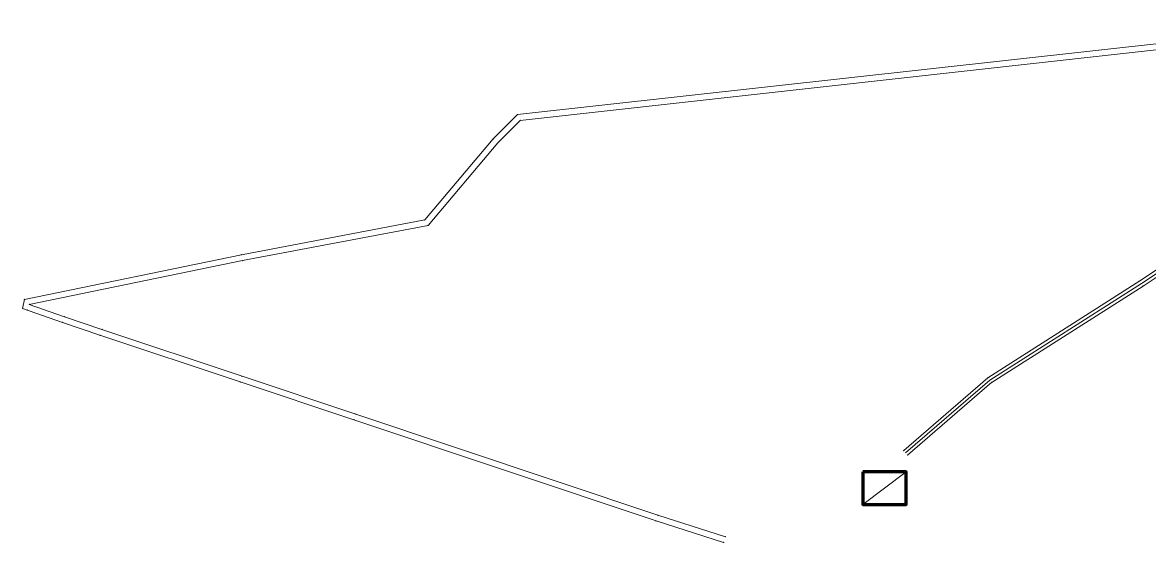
# Model space of a CAD drawing. Header units: metres. Extents: x 406988 to 409288, y 4525530 to 4526759.
# Drawn here: x 406988 to 407552, y 4526175 to 4526435 of the extents above; entities that cross this region are included whole.
import ezdxf

# ---------------------------------------------------------------- set-up
doc = ezdxf.new("R2010")
doc.units = ezdxf.units.M
for name, color, linetype, lineweight in [('GEOFENCE', 1, 'Continuous', 0), ('Pts hat', 50, 'Continuous', 0), ('YENI_YENI_NOKTA', 6, 'Continuous', 100)]:
    doc.layers.add(name, color=color, linetype=linetype, lineweight=lineweight)

msp = doc.modelspace()

# ---------------------------------------------------------------- linework, layer by layer
at = {"layer": 'GEOFENCE'}
for p, q in [((407651.56, 4526373.53, 488.03), (407548.14, 4526304.64, 552.72)), ((407548.14, 4526304.64, 552.72), (407472.3, 4526256.37, 595.71)), ((407472.3, 4526256.37, 595.71), (407430.2, 4526219.96, 595.71)), ((407430.42, 4526210.38), (407408.7, 4526194.19))]:
    msp.add_line(p, q, dxfattribs=at)
at = {"layer": 'Pts hat', "lineweight": 0}
for p, q in [((407547.32, 4526305.9, 552.72), (407650.73, 4526374.78, 488.03)), ((407547.32, 4526305.9, 552.72), (407650.73, 4526374.78, 488.03)), ((407548.96, 4526303.38, 552.72), (407652.39, 4526372.28, 488.03)), ((407471.32, 4526257.51, 595.71), (407547.32, 4526305.9, 552.72)), ((407471.32, 4526257.51, 595.71), (407547.32, 4526305.9, 552.72)), ((407472.93, 4526254.98, 595.71), (407548.96, 4526303.38, 552.72)), ((407429.22, 4526221.1, 595.71), (407471.32, 4526257.51, 595.71)), ((407429.22, 4526221.1, 595.71), (407471.32, 4526257.51, 595.71)), ((407431.18, 4526218.83, 595.71), (407473.28, 4526255.24, 595.71))]:
    msp.add_line(p, q, dxfattribs=at)
at = {"layer": 'YENI_YENI_NOKTA', "lineweight": 0}
for p, q in [((407650.59, 4526435.13, 433.15), (407235.99, 4526389.09, 435.28)), ((407653.69, 4526432.46, 433.15), (407237.37, 4526386.22, 435.28)), ((407653.69, 4526432.46, 433.15), (407237.37, 4526386.22, 435.28)), ((407235.99, 4526389.09, 435.28), (407224.04, 4526377.14, 435.28)), ((407237.37, 4526386.22, 435.28), (407226.16, 4526375.02, 435.28)), ((407237.37, 4526386.22, 435.28), (407226.16, 4526375.02, 435.28)), ((407223.87, 4526376.95, 435.28), (407189.62, 4526336.4, 435.64)), ((407226.16, 4526375.02, 435.28), (407191.23, 4526333.65, 435.64)), ((407226.16, 4526375.02, 435.28), (407191.23, 4526333.65, 435.64)), ((407189.62, 4526336.4, 435.64), (407097.9, 4526319.03, 436.08)), ((407191.23, 4526333.65, 435.64), (407098.48, 4526316.08, 436.08)), ((407191.23, 4526333.65, 435.64), (407098.48, 4526316.08, 436.08)), ((407097.9, 4526319.03, 436.08), (406989.3, 4526296.71, 436.4)), ((407098.48, 4526316.08, 436.08), (406991.72, 4526294.15, 436.4)), ((407098.48, 4526316.08, 436.08), (406991.72, 4526294.15, 436.4)), ((406989.3, 4526296.71, 436.36), (406988.36, 4526292.14, 436.37)), ((406988.36, 4526292.14, 436.4), (407008.39, 4526285.17, 436.4)), ((406991.72, 4526294.15, 436.4), (407009.37, 4526288, 436.4)), ((406991.72, 4526294.15, 436.4), (407009.37, 4526288, 436.4)), ((407008.39, 4526285.17, 436.4), (407027.08, 4526278.8, 435.98)), ((407009.37, 4526288, 436.4), (407028.03, 4526281.64, 435.98)), ((407009.37, 4526288, 436.4), (407028.03, 4526281.64, 435.98)), ((407027.08, 4526278.8, 435.98), (407097.25, 4526255.4, 498.18)), ((407028.03, 4526281.64, 435.98), (407098.2, 4526258.25, 498.18)), ((407028.03, 4526281.64, 435.98), (407098.2, 4526258.25, 498.18)), ((407097.25, 4526255.4, 498.18), (407154.16, 4526236.46, 520.06)), ((407098.2, 4526258.25, 498.18), (407155.11, 4526239.3, 520.06)), ((407098.2, 4526258.25, 498.18), (407155.11, 4526239.3, 520.06)), ((407155.11, 4526239.3, 520.06), (407306.25, 4526188.74, 595.93)), ((407155.11, 4526239.3, 520.06), (407306.25, 4526188.74, 595.93)), ((407154.16, 4526236.46, 520.06), (407305.32, 4526185.89, 595.93)), ((407306.25, 4526188.74, 595.93), (407340, 4526178, 595.87)), ((407306.25, 4526188.74, 595.93), (407340, 4526178, 595.87)), ((407305.32, 4526185.89, 595.93), (407339.09, 4526175.14, 595.87))]:
    msp.add_line(p, q, dxfattribs=at)
at = {"layer": 'YENI_YENI_NOKTA'}
msp.add_lwpolyline([(407408.7, 4526210.38), (407408.7, 4526194.19), (407430.42, 4526194.19), (407430.42, 4526210.38)], close=True, dxfattribs=at)
at = {"layer": 'YENI_YENI_NOKTA', "lineweight": 0}
for p in [(407235.99, 4526389.09, 435.28), (407237.37, 4526386.22, 435.28), (407237.37, 4526386.22, 435.28), (407223.87, 4526376.95, 435.28), (407226.16, 4526375.02, 435.28), (407226.16, 4526375.02, 435.28), (407189.62, 4526336.4, 435.64), (407191.23, 4526333.65, 435.64), (407191.23, 4526333.65, 435.64), (407097.9, 4526319.03, 436.08), (407098.48, 4526316.08, 436.08), (407098.48, 4526316.08, 436.08), (407547.32, 4526305.9, 552.72), (407547.32, 4526305.9, 552.72), (407548.96, 4526303.38, 552.72), (406989.3, 4526296.71, 436.4), (406988.36, 4526292.14, 436.4), (406990.73, 4526291.32, 436.4), (406991.72, 4526294.15, 436.4), (406991.72, 4526294.15, 436.4), (407008.39, 4526285.17, 436.4), (407009.37, 4526288, 436.4), (407009.37, 4526288, 436.4), (407027.08, 4526278.8, 435.98), (407028.03, 4526281.64, 435.98), (407028.03, 4526281.64, 435.98), (407097.25, 4526255.4, 498.18), (407098.2, 4526258.25, 498.18), (407098.2, 4526258.25, 498.18), (407471.32, 4526257.51, 595.71), (407471.32, 4526257.51, 595.71), (407473.28, 4526255.24, 595.71), (407155.11, 4526239.3, 520.06), (407155.11, 4526239.3, 520.06), (407154.16, 4526236.46, 520.06), (407429.22, 4526221.1, 595.71), (407429.22, 4526221.1, 595.71), (407431.18, 4526218.83, 595.71), (407306.25, 4526188.74, 595.93), (407306.25, 4526188.74, 595.93), (407305.32, 4526185.89, 595.93), (407340, 4526178, 595.87), (407339.09, 4526175.14, 595.87)]:
    msp.add_point(p, dxfattribs=at)

doc.saveas('drawing.dxf')
